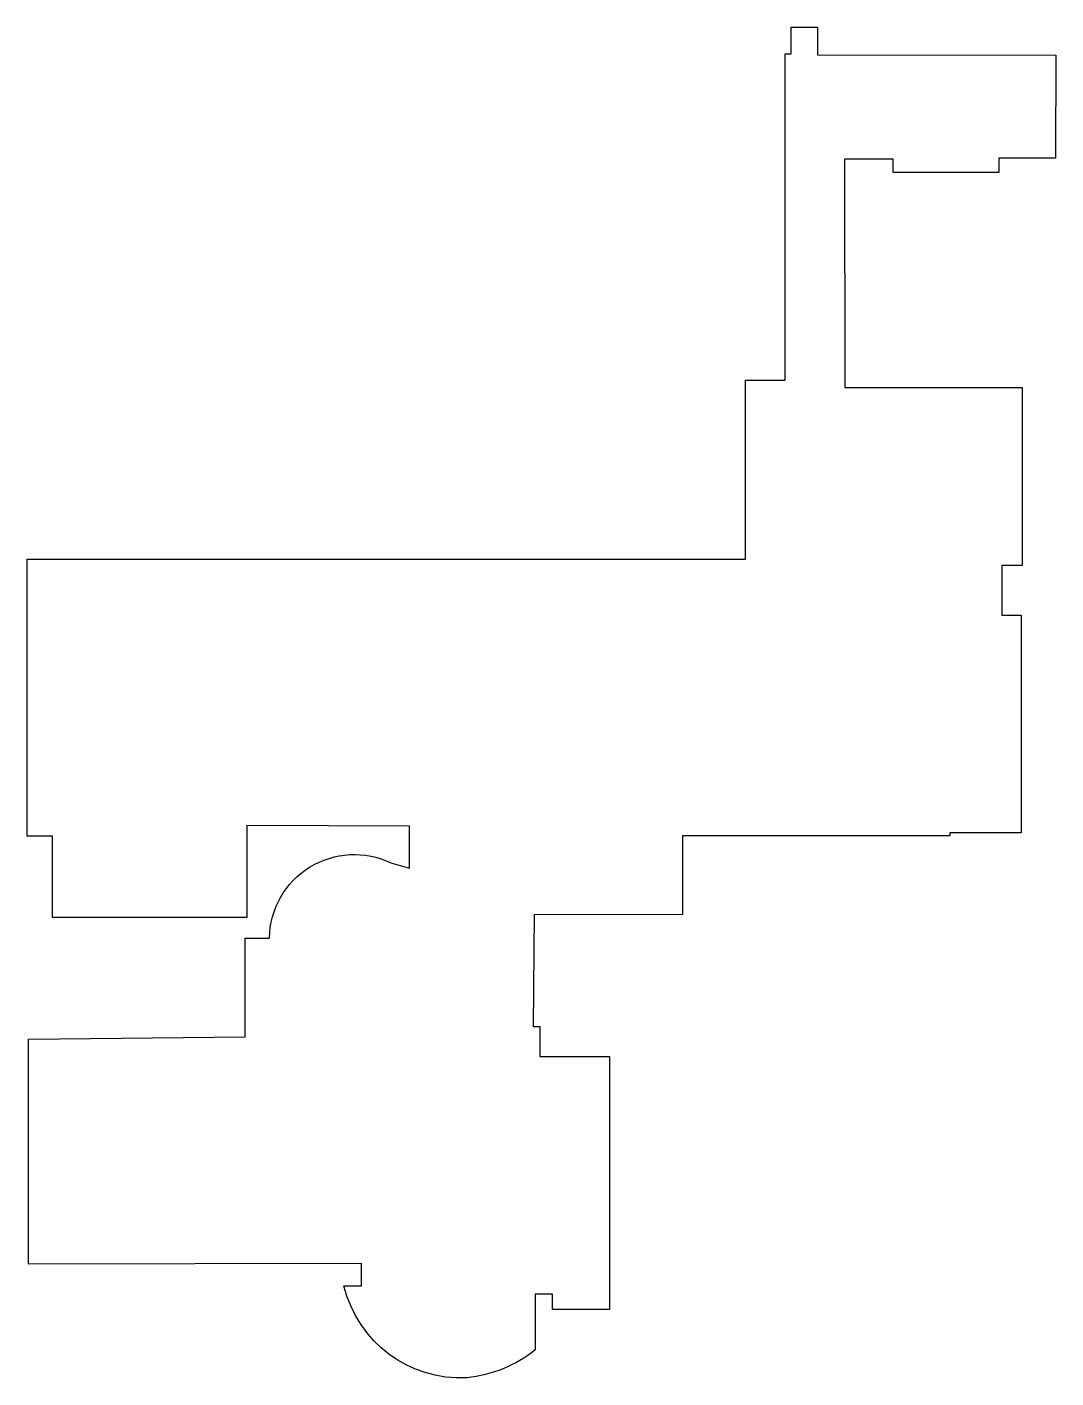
# Model space of a CAD drawing. Header units: millimetres. Extents: x 27 to 114, y 5 to 119.
import ezdxf

# ---------------------------------------------------------------- set-up
doc = ezdxf.new("R2010")
doc.units = ezdxf.units.MM
doc.layers.add('Contour', color=7, linetype='Continuous')

msp = doc.modelspace()

# ---------------------------------------------------------------- linework, layer by layer
at = {"layer": 'Contour'}
msp.add_lwpolyline([(93.46, 118.93), (93.46, 116.62), (113.53, 116.58), (113.48, 107.9), (108.72, 107.9), (108.72, 106.7), (99.81, 106.7), (99.81, 107.83), (95.73, 107.83), (95.76, 88.6), (110.67, 88.6), (110.67, 73.6), (108.97, 73.6), (108.97, 69.42), (110.6, 69.41), (110.6, 51.08), (104.6, 51.08), (104.6, 50.84), (82.08, 50.84), (82.08, 44.18), (69.6, 44.22), (69.51, 34.77), (70.07, 34.77), (70.07, 32.26), (75.93, 32.26), (75.93, 10.96), (71.13, 10.96), (71.13, 12.25), (69.69, 12.25), (69.69, 7.54, -0.140484), (63.94, 5.19, -0.361524), (53.58, 12.95), (55.05, 12.95), (55.05, 14.82), (27.02, 14.77), (27.02, 33.7), (45.27, 33.92), (45.27, 42.23), (47.31, 42.23, -0.54756), (57.54, 48.56), (59.11, 48.12), (59.11, 51.64), (45.39, 51.71), (45.39, 43.97), (29.04, 43.97), (29.04, 50.81), (26.9, 50.81), (26.9, 58.67), (26.9, 74.13), (87.4, 74.13), (87.4, 89.2), (90.72, 89.21), (90.72, 116.68), (91.23, 116.68), (91.23, 118.95), (93.46, 118.93)], format="xyb", dxfattribs=at)

doc.saveas('drawing.dxf')
